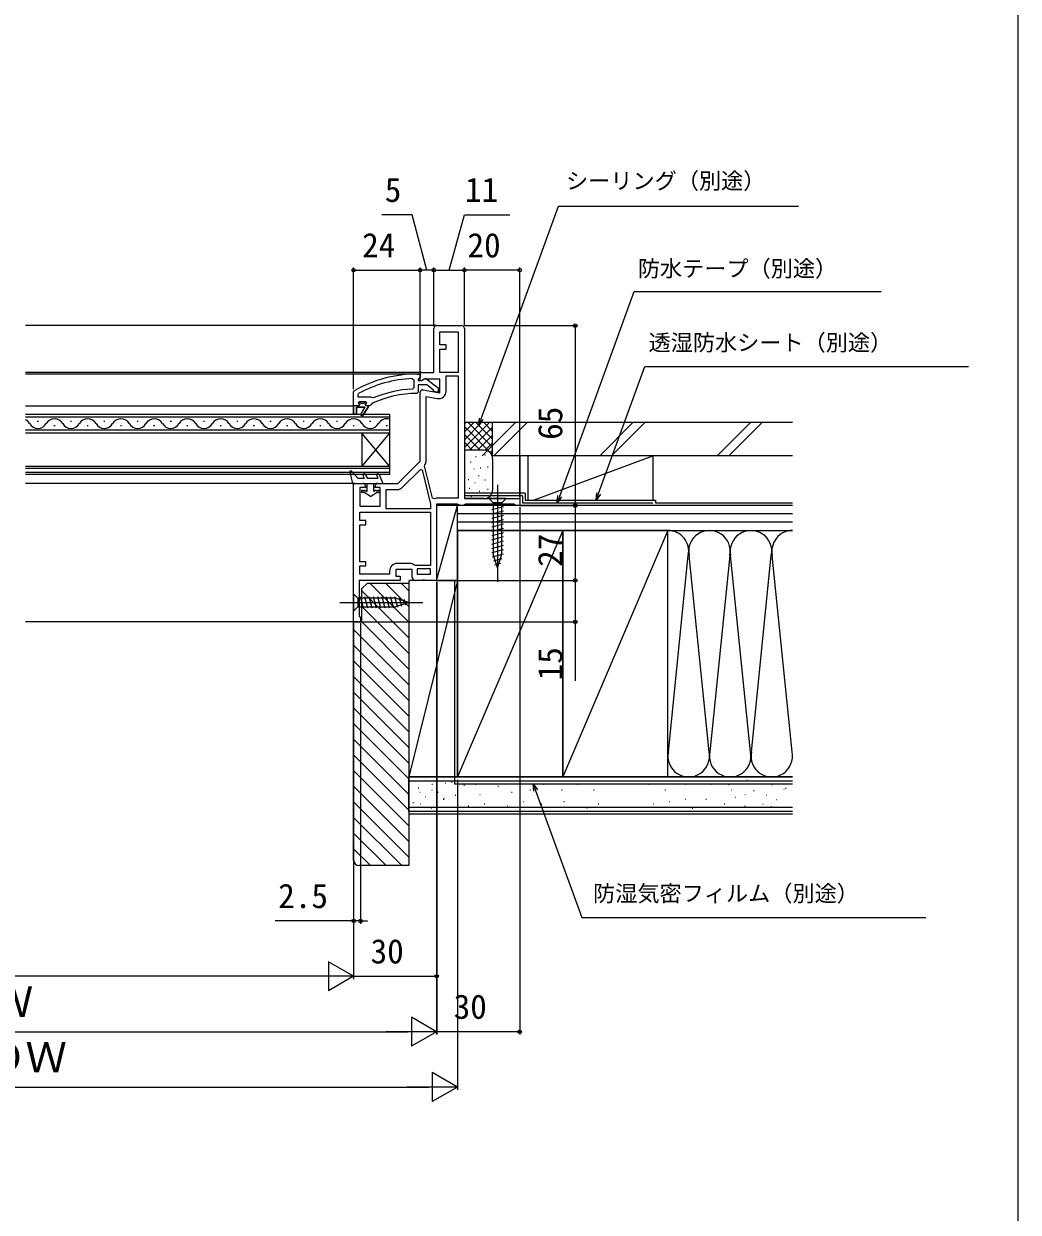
# Model space of a CAD drawing. Units: millimetres, scale not verified. Extents: x -525 to 525, y -784 to 779.
# Drawn here: x 166.1 to 525.2, y -78.9 to 350.3 of the extents above; entities that cross this region are included whole.
import ezdxf
from ezdxf.enums import TextEntityAlignment as Align

# ---------------------------------------------------------------- set-up
doc = ezdxf.new("R2010")
doc.units = ezdxf.units.MM
doc.header["$LTSCALE"] = 4
for name, color, linetype in [('0-2_YKK_11', 7, 'Continuous'), ('0-3_YKK_12', 2, 'Continuous'), ('0-4_YKK_13', 4, 'Continuous'), ('0-6_YKK_D', 6, 'Continuous'), ('0-7_YKK_ZWAK', 7, 'Continuous'), ('0-8_YSS_K', 3, 'Continuous'), ('0-9_YSS_KE', 3, 'Continuous')]:
    doc.layers.add(name, color=color, linetype=linetype)
doc.styles.add('ＭＳ ゴシック', font='')
doc.styles.get('ＭＳ ゴシック').set_extended_font_data('MS Gothic')

msp = doc.modelspace()

# ---------------------------------------------------------------- linework, layer by layer
at = {"layer": '0-2_YKK_11'}
for p, q in [((315.202, 241.3), (324.202, 241.3)), ((313.002, 176.3), (313.002, 175.1)), ((305.502, 155.4), (300.902, 155.4))]:
    msp.add_line(p, q, dxfattribs=at)
for points in [[(325.202, 240.3), (325.202, 178.8), (345.202, 178.8), (345.202, 176.3), (343.902, 176.3), (343.469, 176.55), (343.036, 176.8), (325.568, 176.8), (325.135, 176.55), (324.702, 176.3), (323.602, 176.3), (323.169, 176.55), (322.736, 176.8), (315.202, 176.8), (315.202, 149.3), (310.961, 149.3), (310.777, 149.42), (310.227, 149.42), (310.044, 149.3), (307.402, 149.3)], [(310.376, 218.085), (316.402, 217.022), (316.402, 221.9), (310.646, 221.9), (309.718, 221.32), (309.202, 221.605), (309.202, 224.3), (314.202, 224.3), (314.202, 240.3)], [(308.202, 223.8), (309.202, 223.8), (309.202, 222.7), (308.765, 222.204), (308.502, 221.906), (308.502, 221.5), (309.902, 221.5), (310.302, 221.7)], [(306.382, 222.163), (306.902, 221.663), (306.902, 218.861), (306.424, 218.361)], [(311.719, 221.887), (315.702, 218.775), (315.702, 217.3), (314.601, 217.3), (314.102, 217.775), (313.91, 218.145), (311.664, 219.9), (308.502, 219.9), (308.502, 217.299), (308.005, 216.8)], [(323.002, 223.1), (323.002, 179), (315.702, 179)], [(318.602, 217.618), (318.602, 223.1), (323.002, 223.1)], [(285.202, 212.3), (285.202, 217.347), (285.455, 217.782)], [(291.314, 215.5), (286.802, 215.5), (286.802, 216.406), (287.064, 216.845)], [(292.298, 215.155), (291.708, 215.308), (291.314, 215.5)], [(294.002, 184.3), (301.202, 184.3), (309.202, 192.3), (309.202, 217.1)], [(311.402, 192.507), (311.402, 215.67), (315.434, 214.959)], [(291.893, 213.226), (291.603, 212.786), (291.103, 212.3), (290.502, 212.3), (290.502, 211.8), (288.416, 208.668), (287.737, 209.089), (289.302, 211.8), (286.202, 211.8), (286.202, 209.3), (285.202, 209.3), (285.202, 212.3), (285.202, 209.3), (286.202, 209.3), (286.202, 211.8), (289.302, 211.8), (287.737, 209.089), (288.416, 208.668), (290.502, 211.8), (290.502, 212.3), (289.702, 212.3), (289.402, 212.6), (289.627, 212.89), (290.002, 213.375), (290.002, 213.4), (289.196, 213.4), (288.898, 213.138), (287.906, 213.138), (287.609, 213.4), (286.802, 213.4), (287.302, 213.9), (289.502, 213.9), (290.002, 213.4), (289.196, 213.4), (288.898, 213.138), (287.906, 213.138), (287.609, 213.4), (286.802, 213.4), (287.177, 212.89), (287.402, 212.6)], [(287.402, 212.6), (287.102, 212.3), (285.202, 212.3)], [(302.904, 182.891), (309.394, 189.38), (309.957, 189.223), (313.008, 176.777), (313.019, 176.602)], [(314.422, 178.677), (313.699, 178.998), (310.859, 190.583), (310.932, 190.984)], [(306.402, 150.3), (306.402, 153.2), (300.402, 153.2), (300.402, 150.8), (302.002, 150.8), (302.002, 149.3), (287.202, 149.3), (287.202, 136.392), (287.452, 136.096), (287.702, 135.8), (287.702, 134.3), (285.202, 134.3), (285.202, 184.3), (288.502, 184.3)], [(289.502, 183.3), (289.502, 182.8), (287.402, 182.8), (287.402, 176.1), (294.802, 176.1), (294.802, 182.8), (293.002, 182.8), (293.002, 183.3)], [(313.002, 175.1), (297.002, 175.1), (297.002, 182.1), (300.995, 182.1)], [(287.402, 173.9), (313.002, 173.9), (313.002, 154.7), (307.5, 154.7), (307.188, 154.809)], [(298.202, 152.7), (298.202, 151.5), (287.402, 151.5), (287.402, 154.5), (289.602, 154.5), (289.602, 156), (287.402, 156), (287.402, 169.4), (289.602, 169.4), (289.602, 170.9), (287.402, 170.9), (287.402, 173.9)]]:
    msp.add_lwpolyline(points, dxfattribs=at)
for points in [[(323.002, 239.1), (323.002, 224.3), (316.402, 224.3), (316.402, 232.8), (318.602, 232.8), (318.602, 234.3), (316.402, 234.3), (316.402, 239.1)], [(313.002, 153.5), (308.202, 153.5), (308.202, 151.5), (313.002, 151.5)]]:
    msp.add_lwpolyline(points, close=True, dxfattribs=at)
for centre, radius, start, end in [((315.202, 240.3), 1, 90, 180), ((324.202, 240.3), 1, 360, 90), ((308.202, 177.8), 46, 89.99999, 119.63715), ((308.202, 177.8), 44.4, 92.34992, 118.42982), ((311.102, 221.1), 1, 51.91328, 143.13011), ((308.202, 177.8), 39, 90.29012, 114.71984), ((308.202, 177.8), 40.6, 92.5101, 113.06204), ((310.202, 217.1), 1, 80, 180), ((315.902, 217.618), 2.7, 260, 360), ((308.702, 192.507), 2.7, 325.65676, 360), ((288.502, 183.3), 1, 0, 90), ((294.002, 183.3), 1, 90, 180), ((300.995, 184.8), 2.7, 270, 315), ((315.702, 176.3), 2.7, 173.58075, 180), ((315.702, 176.3), 2.7, 90, 118.31334), ((300.902, 152.7), 2.7, 90, 180), ((305.502, 152.7), 2.7, 51.37517, 90), ((307.402, 150.3), 1, 180, 270)]:
    msp.add_arc(centre, radius, start, end, dxfattribs=at)
at = {"layer": '0-3_YKK_12'}
for p, q in [((315.202, 241.3), (166.702, 241.3)), ((309.702, 224.3), (166.702, 224.3)), ((309.202, 223.8), (166.702, 223.8)), ((166.702, 212.3), (285.202, 212.3)), ((166.702, 209.3), (298.202, 209.3)), ((166.702, 208.3), (298.202, 208.3)), ((171.402, 206.66), (171.002, 206.66)), ((183.402, 206.66), (183.002, 206.66)), ((195.402, 206.66), (195.002, 206.66)), ((207.402, 206.66), (207.002, 206.66)), ((219.402, 206.66), (219.002, 206.66)), ((231.402, 206.66), (231.002, 206.66)), ((243.402, 206.66), (243.002, 206.66)), ((255.402, 206.66), (255.002, 206.66)), ((267.402, 206.66), (267.002, 206.66)), ((279.402, 206.66), (279.002, 206.66)), ((291.402, 206.66), (291.002, 206.66)), ((298.202, 203.5), (166.702, 203.5)), ((177.402, 205.14), (177.002, 205.14)), ((189.402, 205.14), (189.002, 205.14)), ((201.402, 205.14), (201.002, 205.14)), ((213.402, 205.14), (213.002, 205.14)), ((225.402, 205.14), (225.002, 205.14)), ((237.402, 205.14), (237.002, 205.14)), ((249.402, 205.14), (249.002, 205.14)), ((261.402, 205.14), (261.002, 205.14)), ((273.402, 205.14), (273.002, 205.14)), ((285.402, 205.14), (285.002, 205.14)), ((288.202, 202.5), (288.202, 190.5)), ((298.202, 202.5), (288.202, 190.5)), ((298.202, 190.5), (288.202, 202.5)), ((297.402, 205.14), (297.002, 205.14)), ((298.202, 202.5), (298.202, 190.5)), ((166.702, 190.5), (298.202, 190.5)), ((166.702, 189.8), (298.202, 189.8)), ((298.202, 188.2), (166.702, 188.2)), ((285.702, 184.3), (166.702, 184.3)), ((285.702, 134.303), (166.702, 134.303))]:
    msp.add_line(p, q, dxfattribs=at)
for points in [[(298.202, 209.3), (298.202, 202.5), (166.702, 202.5)], [(298.202, 190.5), (298.202, 187.5), (166.702, 187.5)]]:
    msp.add_lwpolyline(points, dxfattribs=at)
for centre, start, end in [((165.202, 204.223), 29.20254, 64.12239), ((177.202, 204.223), 29.20254, 150.79746), ((189.202, 204.223), 29.20254, 150.79746), ((201.202, 204.223), 29.20254, 150.79746), ((213.202, 204.223), 29.20254, 150.79746), ((225.202, 204.223), 29.20254, 150.79746), ((237.202, 204.223), 29.20254, 150.79746), ((249.202, 204.223), 29.20254, 150.79746), ((261.202, 204.223), 29.20254, 150.79746), ((273.202, 204.223), 29.20254, 150.79746), ((285.202, 204.223), 29.20254, 150.79746), ((297.202, 204.223), 73.08415, 150.79746), ((171.202, 207.577), 209.20254, 330.79746), ((183.202, 207.577), 209.20254, 330.79746), ((195.202, 207.577), 209.20254, 330.79746), ((207.202, 207.577), 209.20254, 330.79746), ((219.202, 207.577), 209.20254, 330.79746), ((231.202, 207.577), 209.20254, 330.79746), ((243.202, 207.577), 209.20254, 330.79746), ((255.202, 207.577), 209.20254, 330.79746), ((267.202, 207.577), 209.20254, 330.79746), ((279.202, 207.577), 209.20254, 330.79746), ((291.202, 207.577), 209.20254, 330.79746)]:
    msp.add_arc(centre, 3.437, start, end, dxfattribs=at)
at = {"layer": '0-4_YKK_13'}
for p, q in [((283.814, 188.304), (284.802, 184.3)), ((284.5, 188.667), (286.802, 186.1)), ((289.171, 186.1), (286.802, 186.1)), ((289.171, 186.1), (288.66, 187.066)), ((293.541, 187.107), (293.963, 186.1)), ((294.463, 187.493), (295.802, 184.3)), ((284.802, 184.3), (295.802, 184.3)), ((288.402, 181.8), (289.152, 181.8)), ((289.037, 181), (288.402, 181)), ((291.252, 179.6), (289.037, 181)), ((289.352, 181.746), (290.002, 181.371)), ((290.002, 184.3), (290.002, 181.371)), ((291.252, 179.6), (293.468, 181)), ((292.502, 181.371), (292.502, 184.3)), ((293.152, 181.746), (292.502, 181.371)), ((293.352, 181.8), (294.102, 181.8)), ((294.102, 181), (293.468, 181)), ((337.202, 183.8), (337.203, 148.8)), ((340.302, 178.8), (334.102, 178.8)), ((334.102, 178.8), (335.652, 177.25)), ((335.652, 177.25), (335.653, 158.716)), ((338.752, 177.25), (335.652, 177.25)), ((340.302, 178.8), (338.752, 177.25)), ((338.753, 158.716), (338.752, 177.25)), ((335.102, 174.824), (339.302, 175.949)), ((335.102, 173.271), (339.302, 174.396)), ((335.102, 171.718), (339.302, 172.843)), ((335.102, 170.165), (339.302, 171.29)), ((335.102, 168.612), (339.302, 169.737)), ((335.102, 167.059), (339.302, 168.184)), ((335.102, 165.506), (339.302, 166.631)), ((335.102, 163.953), (339.302, 165.079)), ((335.102, 162.4), (339.302, 163.526)), ((335.103, 160.847), (339.302, 161.973)), ((335.103, 159.294), (339.303, 160.42)), ((335.361, 157.811), (339.303, 158.867)), ((337.203, 153.8), (335.653, 158.716)), ((335.813, 156.379), (338.849, 157.192)), ((336.264, 154.947), (338.314, 155.496)), ((337.203, 153.8), (338.753, 158.716)), ((285.202, 144.4), (285.202, 138.2)), ((285.202, 144.4), (286.752, 142.85)), ((300.286, 142.85), (286.752, 142.85)), ((286.752, 142.85), (286.752, 139.75)), ((288.838, 139.2), (287.712, 143.4)), ((290.39, 139.2), (289.265, 143.4)), ((291.943, 139.2), (290.818, 143.4)), ((293.496, 139.2), (292.371, 143.4)), ((295.049, 139.2), (293.924, 143.4)), ((296.602, 139.2), (295.477, 143.4)), ((298.155, 139.2), (297.03, 143.4)), ((299.708, 139.2), (298.583, 143.4)), ((301.192, 139.459), (300.135, 143.4)), ((305.202, 141.3), (300.286, 142.85)), ((302.623, 139.91), (301.81, 142.946)), ((304.055, 140.362), (303.506, 142.412)), ((280.202, 141.3), (310.202, 141.3)), ((285.202, 138.2), (286.752, 139.75)), ((286.752, 139.75), (300.286, 139.75)), ((305.202, 141.3), (300.286, 139.75))]:
    msp.add_line(p, q, dxfattribs=at)
msp.add_lwpolyline([(293.963, 186.1), (290.302, 186.1), (289.544, 187.534)], dxfattribs=at)
for centre, radius, start, end in [((284.202, 188.4), 0.4, 41.88663, 193.8652), ((289.102, 187.3), 0.5, 27.86478, 207.86478), ((294.002, 187.3), 0.5, 22.74717, 202.74717), ((288.402, 181.4), 0.4, 90.00219, 270), ((289.152, 181.4), 0.4, 60.0011, 90), ((293.352, 181.4), 0.4, 90, 120.00159), ((294.102, 181.4), 0.4, 270, 90.00219)]:
    msp.add_arc(centre, radius, start, end, dxfattribs=at)
at = {"layer": '0-6_YKK_D'}
for p, q in [((285.202, 218.347), (285.202, 262.3)), ((309.202, 224.8), (309.202, 262.3)), ((309.202, 224.3), (309.202, 262.3)), ((314.202, 241.3), (314.202, 262.3)), ((314.202, 241.072), (314.202, 262.3)), ((325.202, 241.3), (325.202, 262.3)), ((325.202, 241.3), (325.202, 262.3)), ((345.202, 179.3), (345.202, 262.3)), ((285.202, 261.3), (309.202, 261.3)), ((314.202, 261.3), (309.202, 261.3)), ((314.202, 261.3), (325.202, 261.3)), ((345.202, 261.3), (325.202, 261.3)), ((325.202, 241.3), (366.202, 241.3)), ((365.202, 241.3), (365.202, 176.3)), ((345.702, 176.3), (366.202, 176.3)), ((345.702, 176.299), (366.202, 176.299)), ((365.202, 176.299), (365.202, 149.299)), ((345.202, 175.8), (345.202, -14.7)), ((315.202, 148.8), (315.202, -14.7)), ((315.205, 148.6), (315.205, -14.7)), ((315.702, 149.299), (366.202, 149.299)), ((315.702, 149.299), (366.202, 149.299)), ((285.202, 133.8), (285.202, 25.3)), ((287.702, 133.8), (287.702, 25.3)), ((288.202, 134.299), (366.202, 134.299)), ((315.205, 128.491), (315.205, 5.3)), ((322.702, 77.3), (322.702, -34.7)), ((285.205, 32.299), (285.205, 5.3)), ((285.205, 32.299), (285.205, 5.3)), ((285.202, 26.3), (256.875, 26.3)), ((287.702, 26.3), (285.202, 26.3)), ((287.702, 26.3), (290.252, 26.3)), ((285.205, 6.3), (276.112, 11.55)), ((276.112, 11.55), (276.112, 1.05)), ((274.705, 6.3), (55.702, 6.3)), ((285.205, 6.3), (267.018, 6.3)), ((285.205, 6.3), (276.112, 1.05)), ((285.205, 6.3), (315.205, 6.3)), ((315.202, -13.7), (306.109, -8.45)), ((306.109, -8.45), (306.109, -18.95)), ((25.702, -13.7), (304.702, -13.7)), ((315.202, -13.7), (297.016, -13.7)), ((315.202, -13.7), (306.109, -18.95)), ((345.202, -13.7), (315.205, -13.7)), ((322.702, -33.7), (313.609, -28.45)), ((313.609, -28.45), (313.609, -38.95)), ((18.202, -33.7), (312.202, -33.7)), ((322.702, -33.7), (304.516, -33.7)), ((322.702, -33.7), (313.609, -38.95))]:
    msp.add_line(p, q, dxfattribs=at)
for points in [[(330.402, 205.271), (331.275, 207.667), (359.226, 284.462), (445.856, 284.462)], [(311.702, 261.3), (306.302, 281.3), (295.348, 281.3)], [(319.702, 261.3), (325.274, 281.3), (341.615, 281.3)], [(358.749, 177.3), (359.621, 179.696), (386.533, 253.638), (475.692, 253.638)], [(372.8, 178.3), (373.672, 180.696), (390.374, 226.583), (507.237, 226.583)], [(331.917, 207.433), (330.402, 205.271), (330.633, 207.9)], [(374.314, 180.463), (372.8, 178.3), (373.03, 180.93)], [(360.263, 179.463), (358.749, 177.3), (358.979, 179.93)], [(365.202, 149.299), (365.202, 134.299), (365.202, 113.022)], [(350.307, 73.17), (350.077, 75.8), (351.591, 73.637)], [(350.077, 75.8), (350.949, 73.404), (367.65, 27.517), (491.789, 27.517)]]:
    msp.add_lwpolyline(points, dxfattribs=at)
for centre in [(285.202, 261.3), (309.202, 261.3), (309.202, 261.3), (314.202, 261.3), (314.202, 261.3), (325.202, 261.3), (325.202, 261.3), (345.202, 261.3), (365.202, 241.3), (365.202, 176.3), (365.202, 176.299), (365.202, 149.299), (365.202, 149.299), (365.202, 134.299), (285.202, 26.3), (287.702, 26.3), (315.205, 6.3), (345.202, -13.7)]:
    msp.add_circle(centre, 0.637, dxfattribs=at)
at = {"layer": '0-7_YKK_ZWAK'}
msp.add_lwpolyline([(-524.8, -783.7), (525.2, -783.7), (525.2, 746.3)], dxfattribs=at)
at = {"layer": '0-8_YSS_K'}
for p, q in [((335.402, 206.3), (325.199, 206.3)), ((325.199, 197.239), (334.26, 206.3)), ((325.199, 200.067), (331.432, 206.3)), ((325.199, 202.896), (328.603, 206.3)), ((325.199, 205.724), (325.775, 206.3)), ((326.545, 206.3), (335.402, 197.442)), ((329.373, 206.3), (335.402, 200.271)), ((331.645, 194.3), (343.645, 206.3)), ((332.201, 206.3), (335.402, 203.099)), ((335.03, 206.3), (335.402, 205.927)), ((335.402, 193.3), (335.402, 206.3)), ((347.887, 206.3), (335.887, 194.3)), ((374.071, 194.3), (386.071, 206.3)), ((378.314, 194.3), (390.314, 206.3)), ((416.497, 194.3), (428.497, 206.3)), ((420.74, 194.3), (432.74, 206.3)), ((325.199, 204.817), (335.402, 194.614)), ((325.199, 201.988), (330.888, 196.3)), ((327.089, 196.3), (335.402, 204.614)), ((329.917, 196.3), (335.402, 201.785)), ((325.199, 199.16), (328.059, 196.3)), ((332.728, 196.282), (335.402, 198.957)), ((332.402, 196.3), (325.199, 196.3)), ((329.259, 193.965), (329.459, 193.965)), ((332.597, 194.632), (332.797, 194.632)), ((334.608, 195.334), (335.402, 196.128)), ((335.402, 193.3), (335.402, 181.8)), ((345.202, 194.3), (345.202, 176.3)), ((348.205, 178.3), (348.205, 194.3)), ((393.205, 194.3), (348.205, 194.3)), ((327.403, 192.134), (327.603, 192.134)), ((328.592, 189.625), (328.792, 189.625)), ((330.928, 189.959), (331.128, 189.959)), ((333.599, 190.293), (333.799, 190.293)), ((326.619, 185.705), (326.819, 185.705)), ((328.925, 184.618), (329.125, 184.618)), ((330.325, 187.166), (330.525, 187.166)), ((332.597, 185.619), (332.797, 185.619)), ((326.923, 182.611), (327.123, 182.611)), ((330.595, 181.446), (330.795, 181.446)), ((333.599, 182.278), (333.799, 182.278)), ((315.202, 149.3), (322.702, 176.3)), ((443.702, 176.3), (322.702, 176.3)), ((322.702, 167.3), (322.702, 176.3)), ((332.402, 178.8), (325.402, 178.8)), ((327.59, 179.607), (327.79, 179.607)), ((330.261, 178.939), (330.461, 178.939)), ((390.202, 176.3), (345.202, 176.3)), ((443.702, 173.3), (322.702, 173.3)), ((443.702, 170.3), (322.702, 170.3)), ((360.702, 167.3), (322.702, 78.3)), ((322.702, 167.3), (443.702, 167.3)), ((398.702, 167.3), (360.702, 78.3)), ((398.702, 167.3), (443.702, 167.3)), ((398.702, 78.3), (398.702, 167.3)), ((398.86, 87.332), (406.044, 158.268)), ((413.544, 87.332), (406.36, 158.268)), ((421.044, 158.268), (413.86, 87.332)), ((428.544, 87.332), (421.36, 158.268)), ((428.86, 87.332), (436.044, 158.268)), ((443.544, 87.332), (436.36, 158.268)), ((305.202, 134.175), (291.078, 148.3)), ((305.202, 139.832), (296.734, 148.3)), ((305.202, 145.489), (302.391, 148.3)), ((322.702, 149.3), (305.202, 78.3)), ((322.702, 149.3), (305.387, 149.3)), ((322.702, 78.3), (322.702, 149.3)), ((305.202, 128.518), (288.202, 145.518)), ((305.202, 122.861), (288.202, 139.861)), ((305.202, 117.205), (288.005, 134.402)), ((305.202, 111.548), (285.202, 131.548)), ((305.202, 105.891), (285.202, 125.891)), ((305.202, 100.234), (285.202, 120.234)), ((305.202, 94.577), (285.202, 114.577)), ((305.202, 88.92), (285.202, 108.92)), ((305.202, 83.263), (285.202, 103.263)), ((305.202, 77.607), (285.202, 97.607)), ((305.202, 71.95), (285.202, 91.95)), ((305.202, 66.293), (285.202, 86.293)), ((305.202, 60.636), (285.202, 80.636)), ((398.702, 78.3), (443.702, 78.3)), ((305.202, 54.979), (285.202, 74.979)), ((443.702, 76.8), (305.202, 76.8)), ((308.504, 74.389), (308.704, 74.389)), ((313.427, 73.586), (313.627, 73.586)), ((313.482, 75.734), (313.682, 75.734)), ((318.369, 76.081), (318.569, 76.081)), ((320.571, 76.47), (320.771, 76.47)), ((324.995, 75.301), (325.195, 75.301)), ((329.086, 75.734), (329.286, 75.734)), ((337.328, 74.91), (337.528, 74.91)), ((348.866, 73.586), (349.066, 73.586)), ((353.811, 75.734), (354.011, 75.734)), ((360.335, 73.586), (360.535, 73.586)), ((366.105, 75.734), (366.305, 75.734)), ((371.874, 73.586), (372.074, 73.586)), ((391.819, 75.734), (392.019, 75.734)), ((397.588, 73.586), (397.788, 73.586)), ((405.005, 75.734), (405.205, 75.734)), ((414.071, 75.734), (414.271, 75.734)), ((420.577, 75.579), (420.777, 75.579)), ((421.488, 73.586), (421.688, 73.586)), ((427.17, 77.228), (427.37, 77.228)), ((429.642, 73.431), (429.842, 73.431)), ((436.236, 75.579), (436.436, 75.579)), ((440.529, 73.915), (440.729, 73.915)), ((441.181, 74.255), (441.381, 74.255)), ((305.202, 49.322), (285.202, 69.322)), ((306.581, 69.1), (306.782, 69.1)), ((309.079, 72.852), (309.279, 72.852)), ((311.01, 71.113), (311.21, 71.113)), ((315.504, 72.852), (315.704, 72.852)), ((317.548, 70.289), (317.748, 70.289)), ((317.843, 70.513), (318.043, 70.513)), ((321.877, 71.683), (322.077, 71.683)), ((330.734, 71.938), (330.934, 71.938)), ((342.273, 72.762), (342.473, 72.762)), ((346.393, 69.465), (346.593, 69.465)), ((361.16, 69.465), (361.36, 69.465)), ((399.236, 69.465), (399.436, 69.465)), ((405.005, 70.289), (405.205, 70.289)), ((412.423, 70.289), (412.623, 70.289)), ((423.049, 70.959), (423.249, 70.959)), ((426.433, 71.938), (426.633, 71.938)), ((434.257, 71.783), (434.457, 71.783)), ((437.884, 70.134), (438.084, 70.134)), ((443.702, 67.3), (305.202, 67.3)), ((443.702, 64.8), (305.202, 64.8)), ((309.306, 68.641), (309.506, 68.641)), ((313.165, 67.005), (313.365, 67.005)), ((315.075, 66.993), (315.275, 66.993)), ((321.351, 67.395), (321.551, 67.395)), ((321.687, 67.395), (321.887, 67.395)), ((326.614, 67.817), (326.814, 67.817)), ((332.383, 68.641), (332.583, 68.641)), ((340.624, 67.817), (340.824, 67.817)), ((352.987, 68.641), (353.187, 68.641)), ((369.401, 66.993), (369.601, 66.993)), ((373.522, 68.641), (373.722, 68.641)), ((393.467, 68.641), (393.667, 68.641)), ((407.478, 66.993), (407.678, 66.993)), ((419.016, 68.641), (419.216, 68.641)), ((426.346, 67.662), (426.546, 67.662)), ((426.433, 67.817), (426.633, 67.817)), ((432.939, 68.486), (433.139, 68.486)), ((435.905, 67.662), (436.105, 67.662)), ((302.568, 46.3), (285.202, 63.665)), ((296.911, 46.3), (285.202, 58.009)), ((291.254, 46.3), (285.202, 52.352))]:
    msp.add_line(p, q, dxfattribs=at)
for points in [[(350.205, 178.3), (393.205, 194.3), (393.205, 178.3)], [(305.202, 149.3), (305.202, 78.3), (322.702, 78.3)]]:
    msp.add_lwpolyline(points, dxfattribs=at)
msp.add_lwpolyline([(322.702, 149.3), (322.702, 176.3), (315.202, 176.3), (315.202, 149.3)], close=True, dxfattribs=at)
for centre, radius, start, end in [((332.402, 193.3), 3, 0, 90), ((332.402, 181.8), 3, 270, 0), ((398.702, 159.8), 7.5, 348.21646, 90), ((413.702, 159.8), 7.5, 348.21646, 191.78354), ((428.702, 159.8), 7.5, 348.21646, 191.78354), ((443.702, 159.8), 7.5, 90, 191.78354), ((406.202, 85.8), 7.5, 168.21648, 11.78362), ((421.202, 85.8), 7.5, 168.21648, 11.78362), ((436.202, 85.8), 7.5, 168.21648, 11.78362)]:
    msp.add_arc(centre, radius, start, end, dxfattribs=at)
at = {"layer": '0-9_YSS_KE'}
for p, q in [((443.702, 206.3), (335.402, 206.3)), ((347.202, 180.8), (325.202, 180.8)), ((346.202, 179.8), (325.202, 179.8)), ((394.202, 178.3), (394.202, 177.3)), ((394.202, 177.3), (443.702, 177.3)), ((360.702, 167.3), (322.702, 167.3)), ((322.702, 167.3), (322.702, 78.3)), ((398.702, 167.3), (360.702, 167.3)), ((398.702, 78.3), (398.702, 167.3)), ((321.702, 149.3), (321.702, 75.8)), ((443.702, 78.3), (305.202, 78.3)), ((305.202, 65.8), (305.202, 78.3)), ((322.702, 78.3), (360.702, 78.3)), ((360.702, 78.3), (398.702, 78.3)), ((321.702, 75.8), (443.702, 75.8)), ((443.702, 65.8), (305.202, 65.8))]:
    msp.add_line(p, q, dxfattribs=at)
for points in [[(443.702, 194.3), (335.402, 194.3), (335.402, 206.3)], [(347.202, 180.8), (347.202, 178.3), (394.202, 178.3)], [(346.202, 179.8), (346.202, 177.3), (393.202, 177.3)], [(360.702, 78.3), (360.702, 167.3), (360.702, 78.3)], [(285.202, 48.3), (285.202, 134.3), (288.202, 134.3), (288.202, 146.3), (290.202, 148.3), (305.202, 148.3)], [(305.202, 148.3), (305.202, 46.3), (287.202, 46.3)]]:
    msp.add_lwpolyline(points, dxfattribs=at)
msp.add_arc((287.202, 48.3), 2, 180.00001, 269.99999, dxfattribs=at)

# ---------------------------------------------------------------- texts
at = {"layer": '0-6_YKK_D', "style": 'ＭＳ ゴシック'}
for s, height, p in [('シーリング（別途）', 5.865, (361.917, 288.874)), ('5', 8.798, (296.461, 283.3)), ('11', 8.798, (325.433, 283.3)), ('24', 8.798, (288.305, 263.3)), ('20', 8.798, (326.339, 263.3)), ('防水テープ（別途）', 5.865, (387.826, 257.199)), ('透湿防水シート（別途）', 5.865, (391.7, 230.467)), ('2.5', 8.798, (257.989, 28.3)), ('防湿気密フィルム（別途）', 5.865, (371.677, 31.55)), ('30', 8.798, (291.341, 8.3)), ('Ｗ', 11, (154.549, -11.7)), ('30', 8.798, (321.34, -11.7)), ('ＲＯＷ', 11, (136.694, -31.7))]:
    msp.add_text(s, height=height, dxfattribs=at).set_placement(p, align=Align.BOTTOM_LEFT)
for s, p in [('65', (363.202, 200.039)), ('27', (363.202, 154.174)), ('15', (363.202, 113.181))]:
    msp.add_text(s, height=8.798, rotation=90, dxfattribs=at).set_placement(p, align=Align.BOTTOM_LEFT)

doc.saveas('drawing.dxf')
